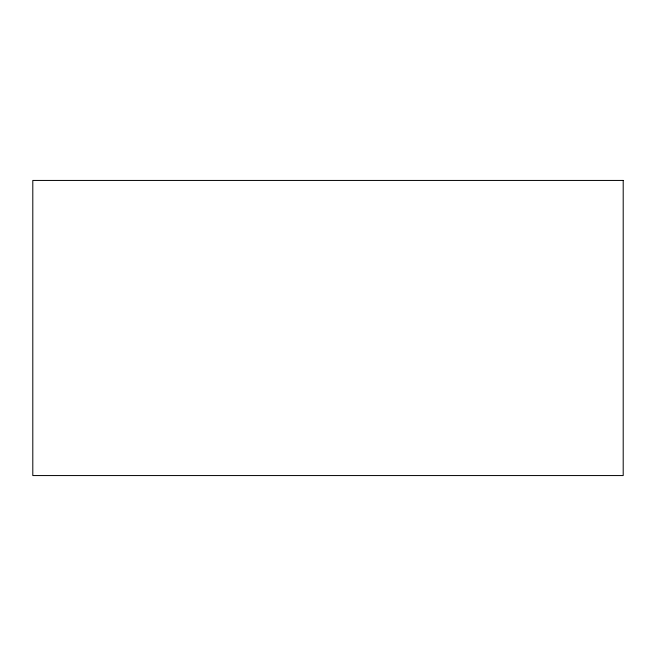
<?xml version="1.0" encoding="UTF-8"?>
<svg xmlns="http://www.w3.org/2000/svg" width="656" height="656" viewBox="0 0 656 656"><rect width="100%" height="100%" fill="white"/><g stroke="black" fill="none" stroke-linecap="round" stroke-linejoin="round"><path stroke-width="0.98" d="M623.2 180.441L32.8 180.441L32.8 475.559L623.2 475.559L623.2 180.441"/></g></svg>
